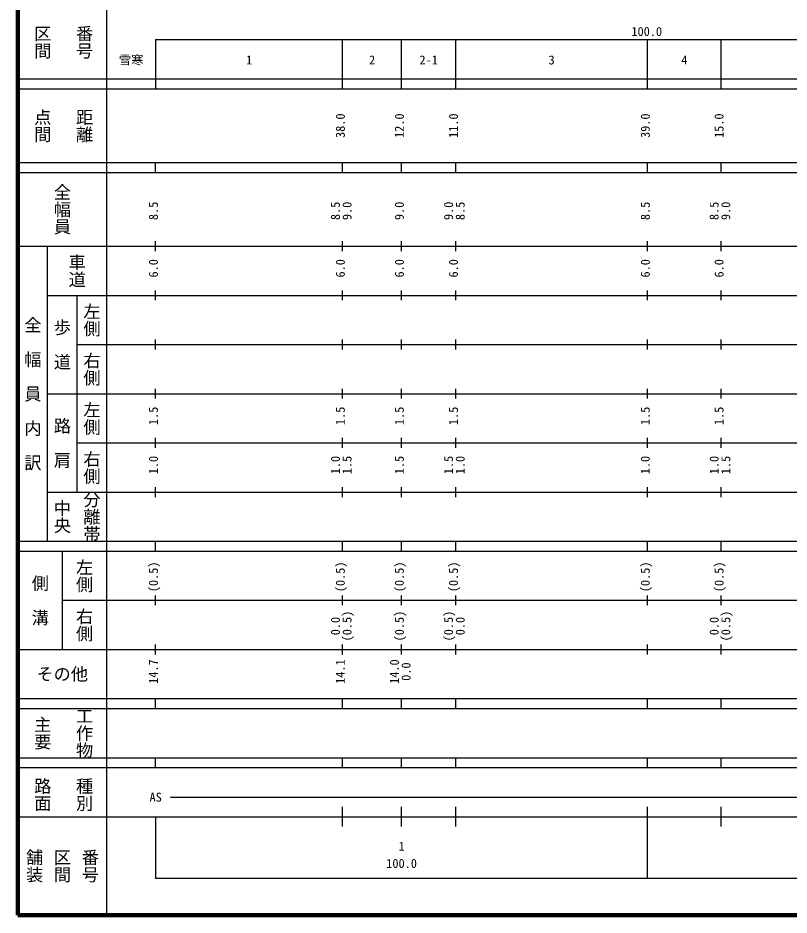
# Model space of a CAD drawing. Units: millimetres on the paper, enlarged 1000 times. Extents: x 40000 to 680000, y 20000 to 380000.
# Drawn here: x 40000 to 196774, y 20000 to 202409 of the extents above; entities that cross this region are included whole.
import ezdxf
from ezdxf.enums import TextEntityAlignment as Align

# ---------------------------------------------------------------- set-up
doc = ezdxf.new("R2010")
doc.units = ezdxf.units.MM
doc.header["$LTSCALE"] = 1000
doc.layers.add('M-TTL', color=2, linetype='Continuous', lineweight=140)
doc.layers.add('M-TTL-BAND', color=7, linetype='Continuous', lineweight=25)
doc.styles.add('@ＭＳ ゴシック', font='')
doc.styles.add('ＭＳ ゴシック', font='')
doc.styles.get('@ＭＳ ゴシック').set_extended_font_data('@MS Gothic')
doc.styles.get('ＭＳ ゴシック').set_extended_font_data('MS Gothic')

msp = doc.modelspace()

# ---------------------------------------------------------------- linework, layer by layer
at = {"layer": 'M-TTL'}
for p, q in [((40000, 380000), (40000, 20000)), ((40000, 20000), (680000, 20000))]:
    msp.add_line(p, q, dxfattribs=at)
at = {"layer": 'M-TTL-BAND'}
for p, q in [((58000, 370000), (58000, 20000)), ((68000, 198000), (579000, 198000)), ((68000, 198000), (68000, 188000)), ((106000, 188000), (106000, 198000)), ((118000, 188000), (118000, 198000)), ((129000, 188000), (129000, 198000)), ((168000, 188000), (168000, 198000)), ((183000, 188000), (183000, 198000)), ((40000, 190000), (579000, 190000)), ((40000, 188000), (579000, 188000)), ((40000, 173000), (579000, 173000)), ((68000, 171000), (68000, 173000)), ((106000, 171000), (106000, 173000)), ((118000, 171000), (118000, 173000)), ((129000, 171000), (129000, 173000)), ((168000, 171000), (168000, 173000)), ((183000, 171000), (183000, 173000)), ((40000, 171000), (579000, 171000)), ((68000, 155000), (68000, 157000)), ((106000, 155000), (106000, 157000)), ((118000, 155000), (118000, 157000)), ((129000, 155000), (129000, 157000)), ((168000, 155000), (168000, 157000)), ((183000, 155000), (183000, 157000)), ((40000, 156000), (579000, 156000)), ((46000, 96000), (46000, 156000)), ((46000, 146000), (579000, 146000)), ((52000, 146000), (52000, 106000)), ((68000, 145000), (68000, 147000)), ((106000, 145000), (106000, 147000)), ((118000, 145000), (118000, 147000)), ((129000, 145000), (129000, 147000)), ((168000, 145000), (168000, 147000)), ((183000, 145000), (183000, 147000)), ((68000, 135000), (68000, 137000)), ((106000, 135000), (106000, 137000)), ((118000, 135000), (118000, 137000)), ((129000, 135000), (129000, 137000)), ((168000, 135000), (168000, 137000)), ((183000, 135000), (183000, 137000)), ((52000, 136000), (579000, 136000)), ((46000, 126000), (579000, 126000)), ((68000, 125000), (68000, 127000)), ((106000, 125000), (106000, 127000)), ((118000, 125000), (118000, 127000)), ((129000, 125000), (129000, 127000)), ((168000, 125000), (168000, 127000)), ((183000, 125000), (183000, 127000)), ((68000, 115000), (68000, 117000)), ((106000, 115000), (106000, 117000)), ((118000, 115000), (118000, 117000)), ((129000, 115000), (129000, 117000)), ((168000, 115000), (168000, 117000)), ((183000, 115000), (183000, 117000)), ((52000, 116000), (579000, 116000)), ((46000, 106000), (579000, 106000)), ((68000, 105000), (68000, 107000)), ((106000, 105000), (106000, 107000)), ((118000, 105000), (118000, 107000)), ((129000, 105000), (129000, 107000)), ((168000, 105000), (168000, 107000)), ((183000, 105000), (183000, 107000)), ((40000, 96000), (579000, 96000)), ((68000, 94000), (68000, 96000)), ((106000, 94000), (106000, 96000)), ((118000, 94000), (118000, 96000)), ((129000, 94000), (129000, 96000)), ((168000, 94000), (168000, 96000)), ((183000, 94000), (183000, 96000)), ((40000, 94000), (579000, 94000)), ((49000, 94000), (49000, 74000)), ((49000, 84000), (579000, 84000)), ((68000, 83000), (68000, 85000)), ((106000, 83000), (106000, 85000)), ((118000, 83000), (118000, 85000)), ((129000, 83000), (129000, 85000)), ((168000, 83000), (168000, 85000)), ((183000, 83000), (183000, 85000)), ((68000, 73000), (68000, 75000)), ((106000, 73000), (106000, 75000)), ((118000, 73000), (118000, 75000)), ((129000, 73000), (129000, 75000)), ((168000, 73000), (168000, 75000)), ((183000, 73000), (183000, 75000)), ((40000, 74000), (579000, 74000)), ((40000, 64000), (579000, 64000)), ((68000, 62000), (68000, 64000)), ((106000, 62000), (106000, 64000)), ((118000, 62000), (118000, 64000)), ((129000, 62000), (129000, 64000)), ((168000, 62000), (168000, 64000)), ((183000, 62000), (183000, 64000)), ((40000, 62000), (579000, 62000)), ((40000, 52000), (579000, 52000)), ((68000, 50000), (68000, 52000)), ((106000, 50000), (106000, 52000)), ((118000, 50000), (118000, 52000)), ((129000, 50000), (129000, 52000)), ((168000, 50000), (168000, 52000)), ((183000, 50000), (183000, 52000)), ((40000, 50000), (579000, 50000)), ((71000, 44000), (565000, 44000)), ((106000, 38000), (106000, 42000)), ((118000, 38000), (118000, 42000)), ((129000, 38000), (129000, 42000)), ((168000, 27500), (168000, 42000)), ((183000, 38000), (183000, 42000)), ((40000, 40000), (579000, 40000)), ((68000, 40000), (68000, 27500)), ((68000, 27500), (579000, 27500))]:
    msp.add_line(p, q, dxfattribs=at)

# ---------------------------------------------------------------- texts
at = {"layer": 'M-TTL-BAND', "style": '@ＭＳ ゴシック'}
for s, p in [('番号', (53500, 197500)), ('区間', (45000, 197500)), ('点間', (45000, 180500)), ('距離', (53500, 180500)), ('全幅員', (49000, 163500)), ('車道', (52000, 151000)), ('左側', (55000, 141000)), ('全\u3000幅\u3000員\u3000内\u3000訳', (43000, 126000)), ('歩\u3000道', (49000, 136000)), ('右側', (55000, 131000)), ('左側', (55000, 121000)), ('路\u3000肩', (49000, 116000)), ('右側', (55000, 111000)), ('分離帯', (55000, 101000)), ('中央', (49000, 101000)), ('左側', (53500, 89000)), ('側\u3000溝', (44500, 84000)), ('右側', (53500, 79000)), ('主要', (45000, 57000)), ('工作物', (53500, 57000)), ('路面', (45000, 44500)), ('種別', (53500, 44500)), ('舗装', (43333, 30000)), ('区間', (49000, 30000)), ('番号', (54667, 30000))]:
    msp.add_text(s, height=2566, rotation=270, dxfattribs=at).set_placement(p, align=Align.MIDDLE_CENTER)
at = {"layer": 'M-TTL-BAND', "style": 'ＭＳ ゴシック'}
for s, p in [('100.0', (167844, 198195)), ('雪寒', (63017, 192405)), ('1', (87000, 192405)), ('2', (112000, 192405)), ('2-1', (123500, 192405)), ('3', (148500, 192405)), ('4', (175500, 192405)), ('AS', (68000, 42500)), ('1', (118000, 32523)), ('100.0', (118000, 29033))]:
    msp.add_text(s, height=1833, dxfattribs=at).set_placement(p, align=Align.BOTTOM_CENTER)
for s, p in [('38.0', (107000, 180500)), ('12.0', (119000, 180500)), ('11.0', (130000, 180500)), ('39.0', (169000, 180500)), ('15.0', (184000, 180500)), ('8.5', (69000, 163174)), ('8.5', (106000, 163174)), ('9.0', (108370, 163174)), ('9.0', (119000, 163174)), ('9.0', (129000, 163174)), ('8.5', (131370, 163174)), ('8.5', (169000, 163174)), ('8.5', (183000, 163174)), ('9.0', (185370, 163174)), ('6.0', (69000, 151500)), ('6.0', (107000, 151500)), ('6.0', (119000, 151500)), ('6.0', (130000, 151500)), ('6.0', (169000, 151500)), ('6.0', (184000, 151500)), ('1.5', (69000, 121500)), ('1.5', (107000, 121500)), ('1.5', (119000, 121500)), ('1.5', (130000, 121500)), ('1.5', (169000, 121500)), ('1.5', (184000, 121500)), ('1.0', (69000, 111500)), ('1.0', (106000, 111500)), ('1.5', (108370, 111500)), ('1.5', (119000, 111500)), ('1.5', (129000, 111500)), ('1.0', (131370, 111500)), ('1.0', (169000, 111500)), ('1.0', (183000, 111500)), ('1.5', (185370, 111500)), ('(0.5)', (69000, 88764)), ('(0.5)', (107000, 88764)), ('(0.5)', (119000, 88764)), ('(0.5)', (130000, 88764)), ('(0.5)', (169000, 88764)), ('(0.5)', (184000, 88764)), ('0.0', (106000, 78764)), ('(0.5)', (108370, 78764)), ('(0.5)', (119000, 78764)), ('(0.5)', (129000, 78764)), ('0.0', (131370, 78764)), ('0.0', (183000, 78764)), ('(0.5)', (185370, 78764)), ('14.7', (69000, 69500)), ('14.1', (107000, 69500)), ('14.0', (118000, 69500)), ('0.0', (120370, 69500))]:
    msp.add_text(s, height=1833, rotation=90, dxfattribs=at).set_placement(p, align=Align.BOTTOM_CENTER)
msp.add_text('その他', height=2566, dxfattribs=at).set_placement((49000, 69000), align=Align.MIDDLE_CENTER)

doc.saveas('drawing.dxf')
